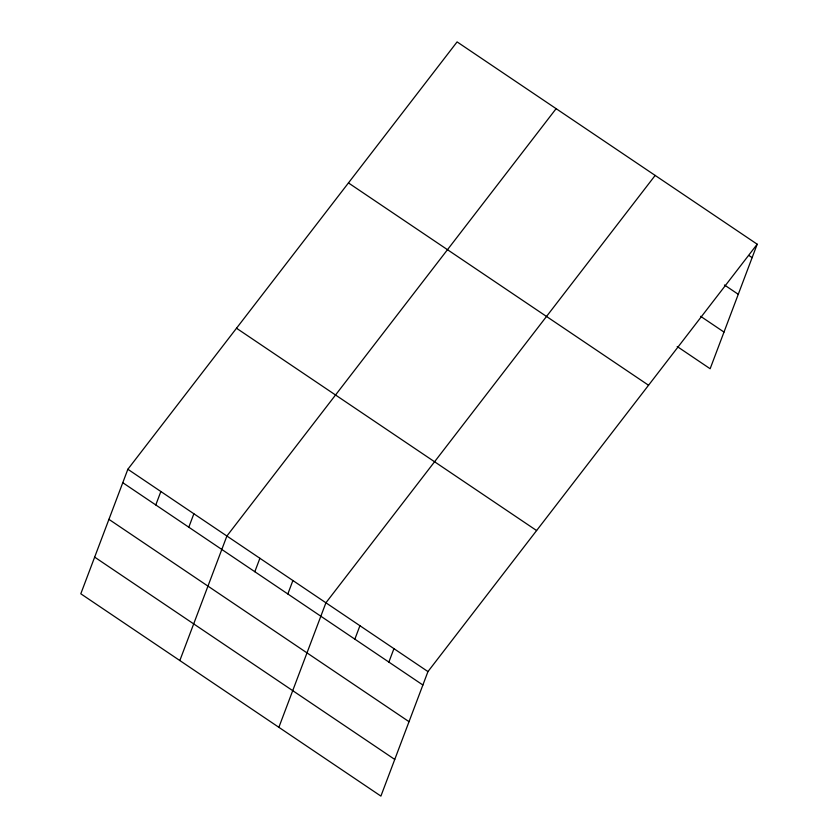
<?xml version="1.0" encoding="UTF-8"?>
<svg xmlns="http://www.w3.org/2000/svg" width="838" height="838" viewBox="0 0 838 838"><rect width="100%" height="100%" fill="white"/><g stroke="black" fill="none" stroke-linecap="round" stroke-linejoin="round"><path stroke-width="1.26" d="M127.858 469.259L80.804 593.786L380.902 796.1L427.956 671.584L757.196 244.214L457.098 41.9L127.858 469.259L427.956 671.584M155.784 504.947L160.865 491.518M188.801 527.207L193.871 513.778M179.835 660.543L226.889 536.027L556.128 108.668M254.825 571.715L259.895 558.286M287.832 593.964L292.902 580.535M278.865 727.311L325.919 602.794L655.169 175.425M354.851 639.153L359.931 625.724M388.863 662.083L393.944 648.654M757.196 244.214L710.142 368.741L677.198 346.523M748.931 255.496L752.126 257.643M724.451 284.993L738.268 294.306M700.62 316.314L724.001 332.078M348.451 182.925L648.549 385.25M236.505 328.234L536.603 530.548M122.777 482.698L422.876 685.013M108.93 519.351L409.028 721.675M94.652 557.123L394.75 759.438"/></g></svg>
